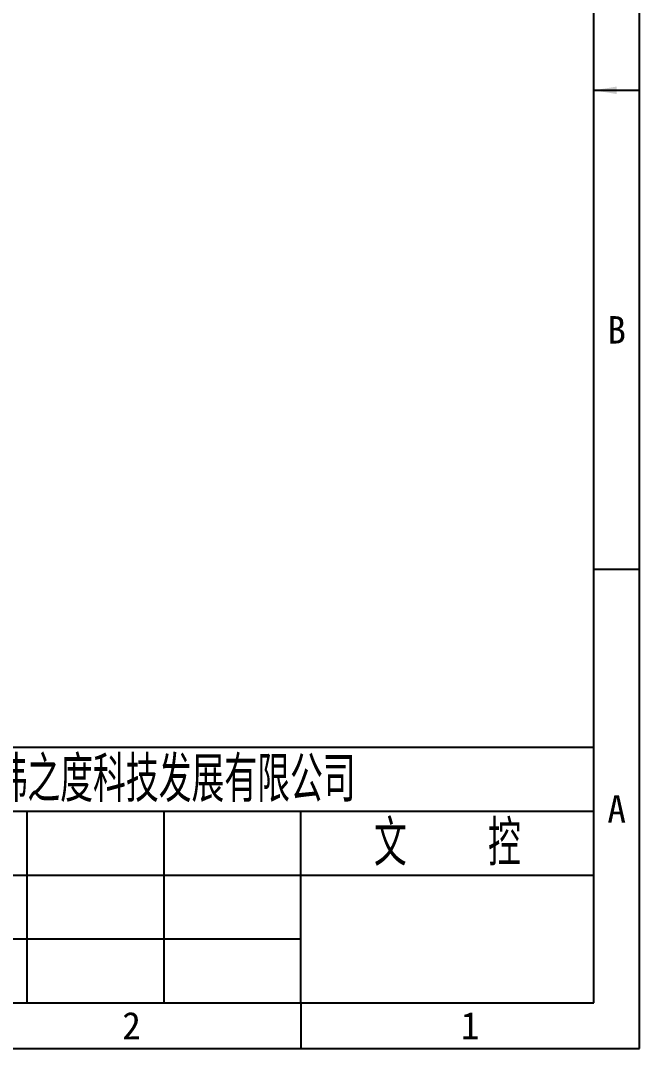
# Model space of a CAD drawing. Header units: millimetres. Extents: x 547 to 2149, y 622 to 1790.
# Drawn here: x 1753.8 to 1821.7, y 862.4 to 975 of the extents above; entities that cross this region are included whole.
import ezdxf

# ---------------------------------------------------------------- set-up
doc = ezdxf.new("R2010")
doc.units = ezdxf.units.MM
doc.layers.add('仅图框使用', color=7, linetype='Continuous')
doc.styles.get("Standard").update_dxf_attribs({"font": 'txt', "bigfont": 'gbcbig.shx'})
doc.dimstyles.new('ISO-25', dxfattribs={"dimtxt": 2.5, "dimasz": 2.5, "dimexe": 1.25, "dimexo": 0.625, "dimtad": 1, "dimtxsty": 'Standard', "dimcen": 2.5, "dimadec": 0, "dimazin": 0, "dimtfac": 1, "dimtmove": 0, "dimatfit": 3, "dimfxl": 0, "dimarcsym": 0})

msp = doc.modelspace()

# ---------------------------------------------------------------- linework, layer by layer
at = {"layer": '仅图框使用'}
for p, q in [((1821.68, 862.38), (1821.68, 1072.38)), ((1816.68, 867.38), (1816.68, 1067.38)), ((1821.68, 914.88), (1816.68, 914.88)), ((1621.55, 895.38), (1816.68, 895.38)), ((1621.55, 888.38), (1816.68, 888.38)), ((1754.55, 867.38), (1754.55, 888.38)), ((1769.55, 867.38), (1769.55, 888.38)), ((1784.55, 867.38), (1784.55, 888.38)), ((1621.55, 881.38), (1816.68, 881.38)), ((1621.55, 874.38), (1784.55, 874.38)), ((1529.68, 867.38), (1816.68, 867.38)), ((1784.55, 867.38), (1784.55, 862.38)), ((1524.68, 862.38), (1821.68, 862.38))]:
    msp.add_line(p, q, dxfattribs=at)

# ---------------------------------------------------------------- texts
at = {"layer": '仅图框使用', "attachment_point": 5}
for s, insert, char_height, width in [('{\\fSimSun|b0|i0|c134|p2;B}', (1819.18, 941.13), 3, 5), ('{\\fSimSun|b0|i0|c134|p2;A}', (1819.18, 888.63), 3, 5), ('文  控', (1800.62, 884.88), 5, 32.125), ('{\\fSimSun|b0|i0|c134|p2;2}', (1765.99, 864.88), 3, 37.125), ('{\\fSimSun|b0|i0|c134|p2;1}', (1803.12, 864.88), 3, 37.125)]:
    msp.add_mtext(s, dxfattribs=dict(at, insert=insert, char_height=char_height, width=width))
at = {"layer": '仅图框使用', "color": 4, "insert": (1765.36, 891.88), "char_height": 5, "width": 102.6342, "attachment_point": 5}
msp.add_mtext('深圳市玮之度科技发展有限公司', dxfattribs=at)

# ---------------------------------------------------------------- leaders
at = {"layer": '仅图框使用'}
msp.add_leader([(1816.68, 967.38), (1821.68, 967.38)], dimstyle='ISO-25', override={"dimgap": 0.625, "dimtad": 0}, dxfattribs=at)

doc.saveas('drawing.dxf')
